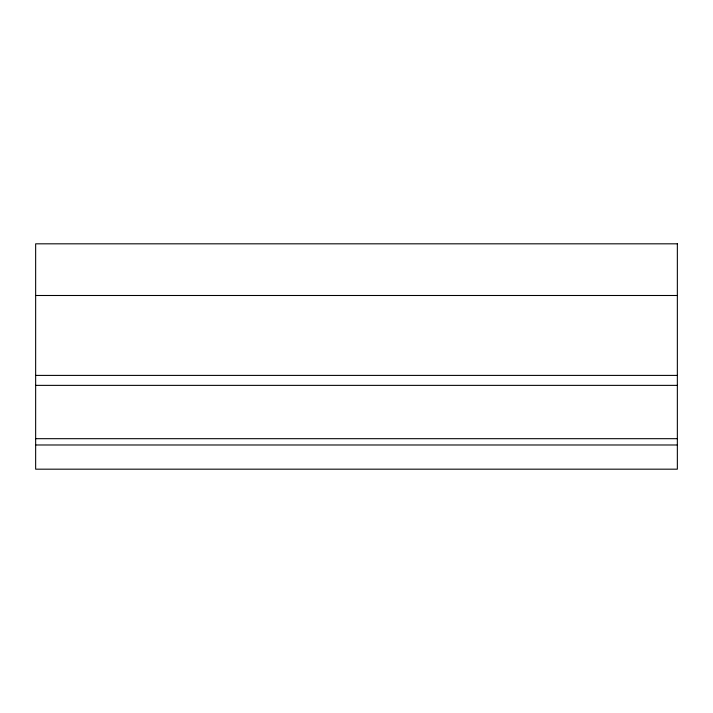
<?xml version="1.0" encoding="UTF-8"?>
<svg xmlns="http://www.w3.org/2000/svg" width="713" height="713" viewBox="0 0 713 713"><rect width="100%" height="100%" fill="white"/><g stroke="black" fill="none" stroke-linecap="round" stroke-linejoin="round"><path stroke-width="1.07" d="M35.65 295.494L677.35 295.494M35.65 375.403L677.35 375.403M35.65 385.368L677.35 385.368M35.65 438.682L677.35 438.682M35.65 444.983L677.35 444.983M677.35 243.819L35.65 243.819L35.65 469.181L677.35 469.181L677.35 243.819"/></g></svg>
